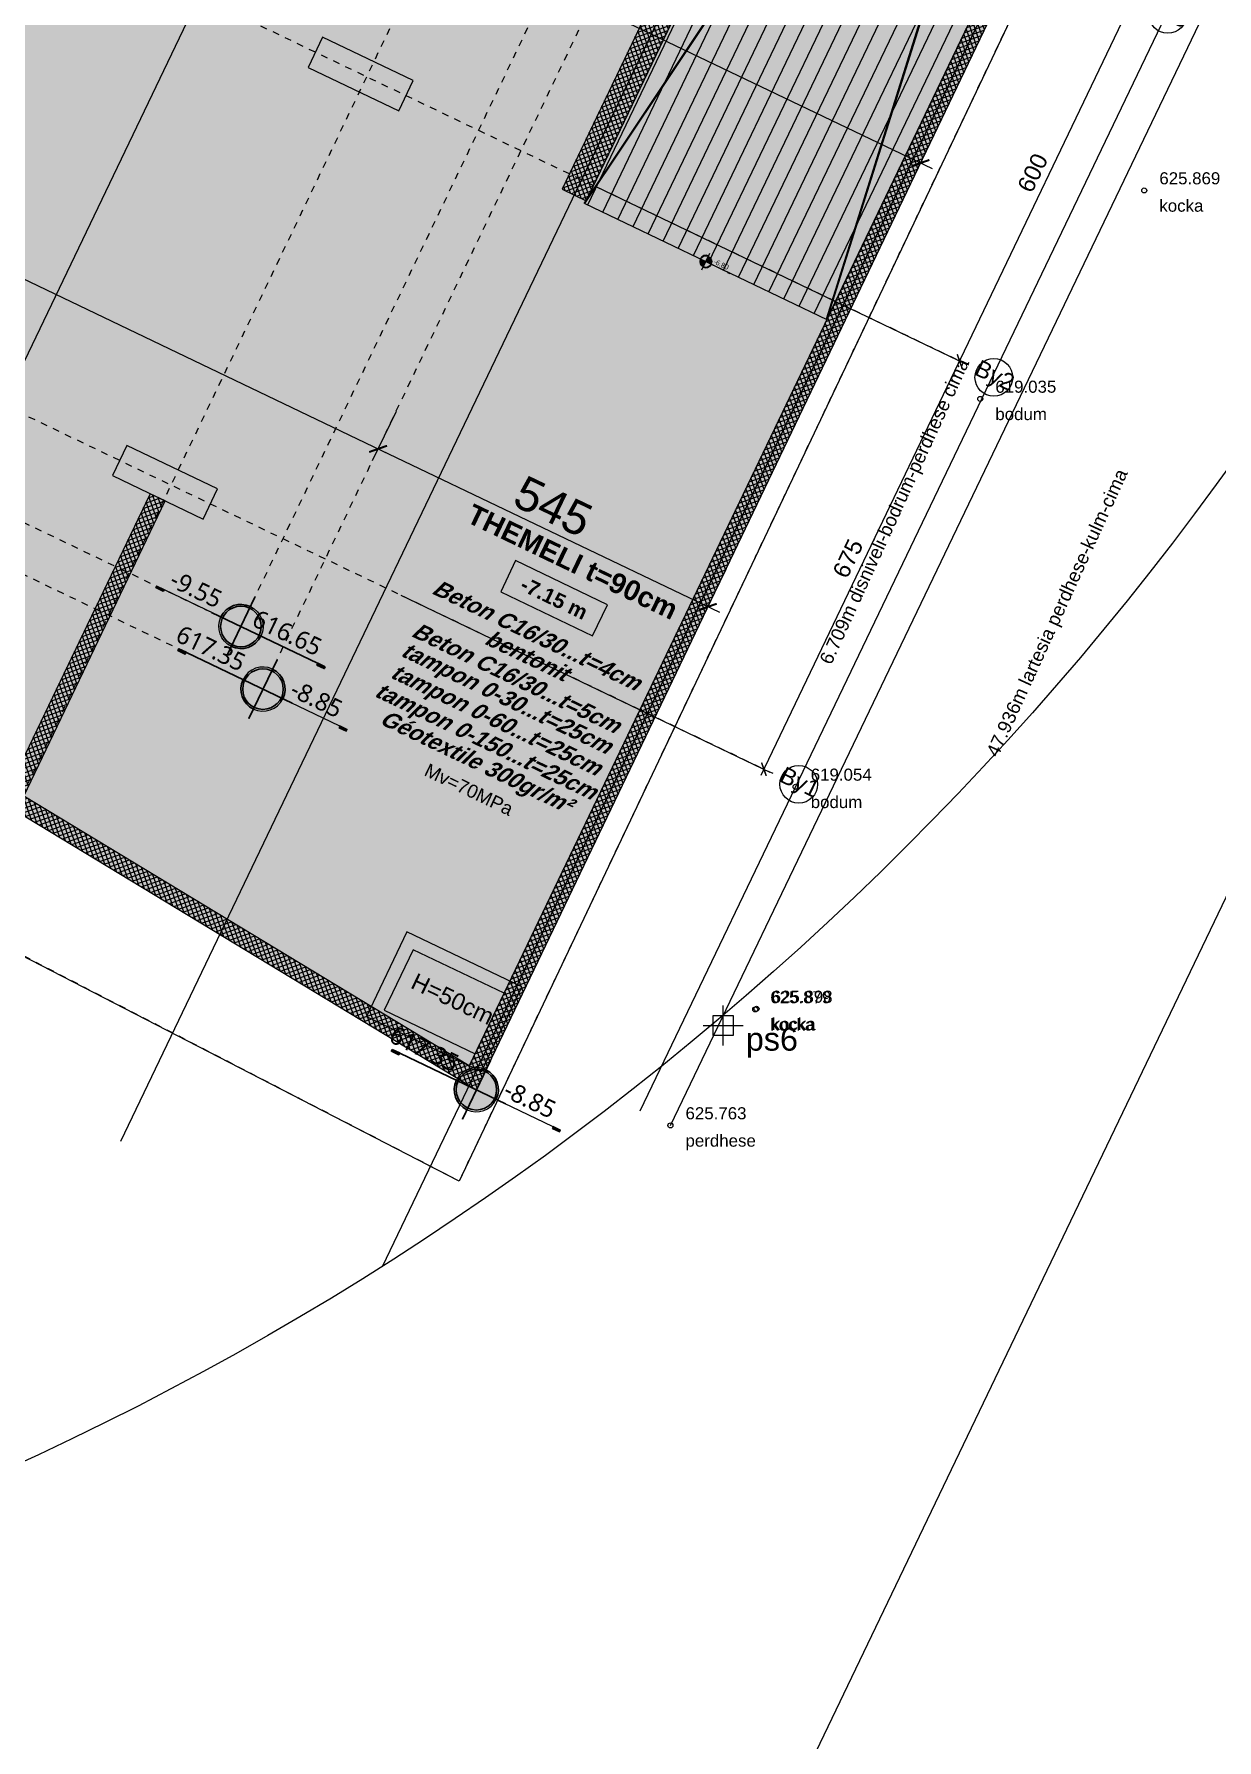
# Model space of a CAD drawing. Header units: metres. Extents: x 7511714 to 7511891, y 4693222 to 4693343.
# Drawn here: x 7511848.75 to 7511866.39, y 4693237.02 to 4693262.45 of the extents above; entities that cross this region are included whole.
import ezdxf
from ezdxf.enums import TextEntityAlignment as Align

# ---------------------------------------------------------------- set-up
doc = ezdxf.new("R2010")
doc.units = ezdxf.units.M
for name, pattern in [('23486-A01$0${ Chain Double-Dash }', [0]), ('AXES', [2, 1.25, -0.25, 0.25, -0.25]), ('CACHE', [0.375, 0.25, -0.125]), ('CONTINU', [0]), ('Dot & Dashed', [335.13888120651256, 158.749999999965, -88.19444444442497, 0, -88.19443676212254]), ('DXK_LINE_DOT1', [1.8814, 0.9407, -0.9407])]:
    doc.linetypes.add(name, pattern=pattern)
doc.layers.get('0').update_dxf_attribs({"lineweight": 0})
doc.layers.get('Defpoints').update_dxf_attribs({"lineweight": 0})
doc.layers.add('APSL @ 1', color=164, linetype='Continuous')
for name, color, linetype, lineweight in [('ARMINF', 1, 'Continuous', 0), ('AXES', 10, 'AXES', 0), ('BETON CACHE', 4, 'CACHE', 0), ('BETON COUPE', 3, 'CONTINU', 0), ('BETON HACHURE', 252, 'Continuous', 0), ('BETON TRAME', 254, 'Continuous', 0), ('BORD', 5, 'Continuous', 0), ('COTE 50ème', 1, 'Continuous', 0), ('COTE 50ème @ 1', 1, 'Continuous', 0), ('FOND DE FOUILLE', 7, 'Continuous', 0), ('HORS GEL', 106, 'CACHE', 0), ('Matjet', 210, 'Continuous', 0), ('matjet e reja', 5, 'Continuous', 0), ('New_2D Drafting - General_Pen_No__4', 251, 'Continuous', 0), ('NIVEAU', 170, 'Continuous', 0), ('OMBRE', 253, 'Continuous', 0), ('parcela', 7, 'Continuous', 0), ('perdhesa cima', 10, 'AXES', 0), ('Puset fekali', 30, 'Continuous', 0), ('rampa', 252, 'Continuous', 0), ('rrjet', 7, 'Continuous', 0), ('TALUS', 2, 'Continuous', 0), ('TALUS TRAME 2', 254, 'Continuous', 0), ('TEXTE', 7, 'Continuous', 0)]:
    doc.layers.add(name, color=color, linetype=linetype, lineweight=lineweight)
doc.styles.add('Arial', font='arialbd.ttf', dxfattribs={"height": 12.5})
doc.styles.add('FA_Trebuchet 2.2 mm (cursiva-b.a)', font='trebucit.ttf', dxfattribs={"height": 2.2})
doc.styles.add('FN_TEXT_1.50', font='arial.ttf', dxfattribs={"height": 10})
doc.styles.add('RS_TEXT_1.10', font='arial.ttf', dxfattribs={"height": 2.5})
doc.styles.add('RS_TEXT_1.50', font='arial.ttf', dxfattribs={"height": 12.5})
doc.styles.add('RS_TXT_100', font='arial.ttf', dxfattribs={"height": 25})
doc.styles.add('SMA_TEXT_1.200', font='arial.ttf', dxfattribs={"height": 50})
doc.styles.get("Standard").update_dxf_attribs({"font": 'arial.ttf'})
doc.styles.add('style2', font='arialbd.ttf', dxfattribs={"height": 20})
doc.dimstyles.new('RS_100CM_LINEAIRE', dxfattribs={"dimscale": 10, "dimtxt": 25, "dimasz": 1.5, "dimexe": 1, "dimexo": 2.5, "dimgap": 1, "dimtad": 1, "dimdec": 1, "dimrnd": 0.5, "dimdsep": 46, "dimtxsty": 'RS_TXT_100', "dimblk1": 'ARCHTICK', "dimblk2": 'ARCHTICK', "dimsah": 1, "dimcen": 2.5, "dimdle": 1, "dimclrt": 4, "dimadec": 0, "dimazin": 2, "dimtfac": 1, "dimtdec": 1, "dimtix": 1, "dimtmove": 2, "dimatfit": 3, "dimfxl": 1, "dimtolj": 1, "dimtzin": 0, "dimarcsym": 0})
doc.dimstyles.new('SMA_1.200', dxfattribs={"dimscale": 20, "dimtxt": 50, "dimasz": 1, "dimexe": 1, "dimexo": 2, "dimgap": 0.5, "dimtad": 1, "dimdec": 1, "dimrnd": 0.5, "dimdsep": 46, "dimtxsty": 'SMA_TEXT_1.200', "dimblk": 'ARCHTICK', "dimcen": 10, "dimdle": 1, "dimadec": 0, "dimazin": 2, "dimtfac": 1, "dimtdec": 1, "dimtix": 1, "dimtmove": 2, "dimatfit": 3, "dimfxl": 1, "dimtolj": 1, "dimtzin": 0, "dimarcsym": 0})

# ---------------------------------------------------------------- blocks, each defined once
blk = doc.blocks.new('*U126', base_point=(7511865.302999999, 4693260.117, 625.869))
at = {"layer": 'Matjet', "linetype": 'ByBlock', "lineweight": -2}
blk.add_line((7511865.302999999, 4693260.117, 625.869), (7511865.302999999, 4693260.117, 625.869), dxfattribs=at)
blk.add_circle((7511865.302999999, 4693260.117, 625.869), 0.03749999925, dxfattribs=at)
at = {"layer": 'Matjet', "linetype": 'ByBlock', "char_height": 0.18}
for s, insert, attachment_point in [('625.869', (7511865.528000001, 4693260.296999998, 625.869), 4), ('kocka', (7511865.528000001, 4693259.980096861, 625.869), 1)]:
    blk.add_mtext(s, dxfattribs=dict(at, insert=insert, attachment_point=attachment_point))
blk = doc.blocks.new('*U127', base_point=(7511859.502999999, 4693247.908, 625.879))
at = {"layer": 'Matjet', "linetype": 'ByBlock', "lineweight": -2}
blk.add_line((7511859.502999999, 4693247.908, 625.879), (7511859.502999999, 4693247.908, 625.879), dxfattribs=at)
blk.add_circle((7511859.502999999, 4693247.908, 625.879), 0.03749999925, dxfattribs=at)
at = {"layer": 'Matjet', "linetype": 'ByBlock', "char_height": 0.18}
for s, insert, attachment_point in [('625.879', (7511859.727999999, 4693248.087999999, 625.879), 4), ('kocka', (7511859.727999999, 4693247.771096862, 625.879), 1)]:
    blk.add_mtext(s, dxfattribs=dict(at, insert=insert, attachment_point=attachment_point))
blk = doc.blocks.new('*U128', base_point=(7511859.522999999, 4693247.916, 625.898))
at = {"layer": 'Matjet', "linetype": 'ByBlock', "lineweight": -2}
blk.add_line((7511859.522999999, 4693247.916, 625.898), (7511859.522999999, 4693247.916, 625.898), dxfattribs=at)
blk.add_circle((7511859.522999999, 4693247.916, 625.898), 0.03749999925, dxfattribs=at)
at = {"layer": 'Matjet', "linetype": 'ByBlock', "char_height": 0.18}
for s, insert, attachment_point in [('625.898', (7511859.748, 4693248.096, 625.898), 4), ('kocka', (7511859.748, 4693247.779096862, 625.898), 1)]:
    blk.add_mtext(s, dxfattribs=dict(at, insert=insert, attachment_point=attachment_point))
blk = doc.blocks.new('*U273', base_point=(7511858.239, 4693246.178, 625.763))
at = {"layer": 'matjet e reja', "linetype": 'ByBlock', "lineweight": -2}
blk.add_line((7511858.239, 4693246.178, 625.763), (7511858.239, 4693246.178, 625.763), dxfattribs=at)
blk.add_circle((7511858.239, 4693246.178, 625.763), 0.03749999925, dxfattribs=at)
at = {"layer": 'matjet e reja', "linetype": 'ByBlock', "char_height": 0.18}
for s, insert, attachment_point in [('625.763', (7511858.464, 4693246.358, 625.763), 4), ('perdhese', (7511858.464, 4693246.041035471, 625.763), 1)]:
    blk.add_mtext(s, dxfattribs=dict(at, insert=insert, attachment_point=attachment_point))
blk = doc.blocks.new('*U275', base_point=(7511860.106000001, 4693251.226, 619.0539999999999))
at = {"layer": 'matjet e reja', "linetype": 'ByBlock', "lineweight": -2}
blk.add_line((7511860.106000001, 4693251.226, 619.0539999999999), (7511860.106000001, 4693251.226, 619.0539999999999), dxfattribs=at)
blk.add_circle((7511860.106000001, 4693251.226, 619.0539999999999), 0.03749999925, dxfattribs=at)
at = {"layer": 'matjet e reja', "linetype": 'ByBlock', "char_height": 0.18}
for s, insert, attachment_point in [('619.054', (7511860.330999998, 4693251.405999999, 619.0539999999999), 4), ('bodum', (7511860.330999998, 4693251.089096862, 619.0539999999999), 1)]:
    blk.add_mtext(s, dxfattribs=dict(at, insert=insert, attachment_point=attachment_point))
blk = doc.blocks.new('*U276', base_point=(7511862.857999999, 4693257.009999999, 619.0349999999999))
at = {"layer": 'matjet e reja', "linetype": 'ByBlock', "lineweight": -2}
blk.add_line((7511862.857999999, 4693257.009999999, 619.0349999999999), (7511862.857999999, 4693257.009999999, 619.0349999999999), dxfattribs=at)
blk.add_circle((7511862.857999999, 4693257.009999999, 619.0349999999999), 0.03749999925, dxfattribs=at)
at = {"layer": 'matjet e reja', "linetype": 'ByBlock', "char_height": 0.18}
for s, insert, attachment_point in [('619.035', (7511863.082999999, 4693257.189999999, 619.0349999999999), 4), ('bodum', (7511863.082999999, 4693256.87303547, 619.0349999999999), 1)]:
    blk.add_mtext(s, dxfattribs=dict(at, insert=insert, attachment_point=attachment_point))
blk = doc.blocks.new('*U281', base_point=(7511859.025999999, 4693247.667999999, 625.806))
at = {"layer": 'rrjet', "color": 93, "linetype": 'ByBlock', "lineweight": -2}
for p, q in [((7511859.025999999, 4693247.367999999, 625.806), (7511859.025999999, 4693247.967999998, 625.806)), ((7511858.726, 4693247.667999999, 625.806), (7511859.325999998, 4693247.667999999, 625.806))]:
    blk.add_line(p, q, dxfattribs=at)
at = {"layer": 'rrjet', "color": 93, "linetype": 'ByBlock', "lineweight": -2, "elevation": 625.806}
blk.add_lwpolyline([(7511858.875999998, 4693247.517999998), (7511858.875999998, 4693247.818), (7511859.176, 4693247.818), (7511859.176, 4693247.517999998)], close=True, dxfattribs=at)
at = {"layer": 'rrjet', "linetype": 'ByBlock', "insert": (7511859.363499999, 4693247.63768281, 625.806), "char_height": 0.345, "attachment_point": 1}
blk.add_mtext('{\\fArial|b0|i0|c0|p34;\\C137;\\c8355647;ps6}', dxfattribs=at)
blk = doc.blocks.new('A$Cebd43ce6')
at = {"layer": 'BETON CACHE', "color": 232, "linetype": 'Dot & Dashed', "ltscale": 0.01}
blk.add_lwpolyline([(0, 0), (-1313.238454571285, 39.75275264584343), (-4660.494244752859, 445.5344367861398), (-4259.391150078416, 5326.202943994038), (-610.1144931734743, 5439.72356695043), (-20.71135502445395, 5433.15160192037)], close=True, dxfattribs=at)
at = {"layer": 'COTE 50ème', "ltscale": 0.5}
blk.add_circle((-3905.627959313715, 2250.096767547431), 4550, dxfattribs=at)
blk = doc.blocks.new('AXES_FN')
at = {"color": 0, "linetype": 'Continuous'}
blk.add_circle((0, 15.0000000000291), 15, dxfattribs=at)
at = {"color": 0, "style": 'FN_TEXT_1.50'}
blk.add_attdef('AXES', text='', height=12.5, dxfattribs=at).set_placement((-48.89196793997054, 20.62500000002911), align=Align.MIDDLE_CENTER)
blk = doc.blocks.new('_ArchTick')
at = {"color": 0, "linetype": 'ByBlock', "const_width": 0.15}
blk.add_lwpolyline([(-0.5, -0.5), (0.5, 0.5)], dxfattribs=at)
blk = doc.blocks.new('*D393')
at = {"layer": 'AXES', "color": 0, "linetype": 'Continuous', "lineweight": -2, "ltscale": 0.5, "transparency": 16777216}
for p, q in [((49522.38234461025, -45139.73147724156), (49522.38234461025, -44444.73150440457)), ((48922.31680525103, -44454.73150440456), (49532.38234461025, -44454.73150440457)), ((48922.31680525103, -45129.73147724155), (49532.38234461025, -45129.73147724156))]:
    blk.add_line(p, q, dxfattribs=at)
at = {"layer": 'Defpoints', "color": 0, "linetype": 'Continuous', "ltscale": 0.5, "transparency": 16777216}
for p in [(48897.31680525103, -44454.73150440456), (49522.38234461025, -44454.73150440457), (48897.31680525103, -45129.73147724155)]:
    blk.add_point(p, dxfattribs=at)
at = {"layer": 'AXES', "color": 0, "linetype": 'Continuous', "lineweight": -2, "ltscale": 0.5, "transparency": 16777216, "xscale": 15, "yscale": 15, "zscale": 15}
for p, rotation in [((49522.38234461025, -44454.73150440457), 90), ((49522.38234461025, -45129.73147724156), 270)]:
    blk.add_blockref('_ArchTick', p, dxfattribs=dict(at, rotation=rotation))
at = {"layer": 'AXES', "color": 4, "linetype": 'Continuous', "lineweight": 5, "ltscale": 0.5, "transparency": 16777216, "insert": (49499.61801991721, -44792.23149082305), "char_height": 25, "attachment_point": 5, "rotation": 90, "style": 'RS_TXT_100'}
blk.add_mtext('\\A1;675', dxfattribs=at)
blk = doc.blocks.new('*D394')
at = {"layer": 'AXES', "color": 0, "linetype": 'Continuous', "lineweight": -2, "ltscale": 0.5, "transparency": 16777216}
for p, q in [((48922.31680525103, -43854.73146763714), (49532.38234461025, -43854.73146763715)), ((49522.38234461025, -44464.73150440457), (49522.38234461025, -43844.73146763715)), ((48922.31680525103, -44454.73150440456), (49532.38234461025, -44454.73150440457))]:
    blk.add_line(p, q, dxfattribs=at)
at = {"layer": 'Defpoints', "color": 0, "linetype": 'Continuous', "ltscale": 0.5, "transparency": 16777216}
for p in [(48897.31680525103, -43854.73146763714), (49522.38234461025, -43854.73146763715), (48897.31680525103, -44454.73150440456)]:
    blk.add_point(p, dxfattribs=at)
at = {"layer": 'AXES', "color": 0, "linetype": 'Continuous', "lineweight": -2, "ltscale": 0.5, "transparency": 16777216, "xscale": 15, "yscale": 15, "zscale": 15}
for p, rotation in [((49522.38234461025, -43854.73146763715), 90), ((49522.38234461025, -44454.73150440457), 270)]:
    blk.add_blockref('_ArchTick', p, dxfattribs=dict(at, rotation=rotation))
at = {"layer": 'AXES', "color": 4, "linetype": 'Continuous', "lineweight": 5, "ltscale": 0.5, "transparency": 16777216, "insert": (49499.61801991721, -44154.73148602084), "char_height": 25, "attachment_point": 5, "rotation": 90, "style": 'RS_TXT_100'}
blk.add_mtext('\\A1;600', dxfattribs=at)
blk = doc.blocks.new('Cota de Nivel (planta)')
h = blk.add_hatch(color=256)
h.dxf.hatch_style = 1
h.paths.add_polyline_path([(2.5, 1.110223024625157e-16, 0.4142135623730951), (0, 2.5), (0, 0)])
h.paths.add_polyline_path([(-2.5, 0, 0.4142135623730951), (0, -2.5), (0, 0)])
h = blk.add_hatch(color=256)
h.dxf.hatch_style = 1
h.paths.add_polyline_path([(11.5, -1.387778780781446e-17), (10.50000000000001, 0), (10.50000000000001, -0.25), (11.5, -0.25)])
for p, q in [((0, -4), (0, 4)), ((-4, 0), (11.5, 0))]:
    blk.add_line(p, q)
blk.add_lwpolyline([(11.5, 0), (10.50000000000001, 0), (10.50000000000001, -0.25), (11.5, -0.25)], close=True)
blk.add_circle((0, 0), 2.5)
for start, end in [(90, 180), (270, 0)]:
    blk.add_arc((0, 0), 2.725, start, end)
at = {"style": 'FA_Trebuchet 2.2 mm (cursiva-b.a)', "flags": 8}
blk.add_attdef('NIVEL', text='', height=2.2, dxfattribs=at).set_placement((3.174999999999997, 1.775000000000002), align=Align.MIDDLE_LEFT)
blk = doc.blocks.new('*D406')
at = {"layer": 'Defpoints', "color": 0, "transparency": 16777216}
for p in [(48797.31680525102, -44845.60074571962), (49342.31659359816, -44845.60074571962), (48797.31680525102, -44947.59699043625)]:
    blk.add_point(p, dxfattribs=at)
at = {"layer": 'TALUS', "color": 0, "lineweight": -2, "transparency": 16777216}
for p, q in [((48797.31680525102, -44885.60074571962), (48797.31680525102, -44967.59699043625)), ((49342.31659359816, -44885.60074571962), (49342.31659359816, -44967.59699043625)), ((49362.31659359816, -44947.59699043625), (48777.31680525102, -44947.59699043625))]:
    blk.add_line(p, q, dxfattribs=at)
at = {"layer": 'TALUS', "color": 0, "lineweight": -2, "transparency": 16777216, "xscale": 20, "yscale": 20, "zscale": 20, "rotation": 180}
blk.add_blockref('_ArchTick', (48797.31680525102, -44947.59699043625), dxfattribs=at)
at = {"layer": 'TALUS', "color": 0, "lineweight": -2, "transparency": 16777216, "xscale": 20, "yscale": 20, "zscale": 20}
blk.add_blockref('_ArchTick', (49342.31659359816, -44947.59699043625), dxfattribs=at)
at = {"layer": 'TALUS', "color": 0, "transparency": 16777216, "insert": (49069.81669942458, -44912.17066028618), "char_height": 50, "attachment_point": 5, "style": 'SMA_TEXT_1.200'}
blk.add_mtext('\\A1;545', dxfattribs=at)
blk = doc.blocks.new('*D407')
at = {"layer": 'Defpoints', "color": 0, "transparency": 16777216}
for p in [(46217.31659359817, -44853.48374530181), (48797.31680525102, -44845.60074571962), (46217.31659359817, -44947.59699043625)]:
    blk.add_point(p, dxfattribs=at)
at = {"layer": 'TALUS', "color": 0, "lineweight": -2, "transparency": 16777216}
for p, q in [((46217.31659359817, -44893.48374530181), (46217.31659359817, -44967.59699043625)), ((48797.31680525102, -44885.60074571962), (48797.31680525102, -44967.59699043625)), ((48817.31680525102, -44947.59699043625), (46197.31659359817, -44947.59699043625))]:
    blk.add_line(p, q, dxfattribs=at)
at = {"layer": 'TALUS', "color": 0, "lineweight": -2, "transparency": 16777216, "xscale": 20, "yscale": 20, "zscale": 20, "rotation": 180}
blk.add_blockref('_ArchTick', (46217.31659359817, -44947.59699043625), dxfattribs=at)
at = {"layer": 'TALUS', "color": 0, "lineweight": -2, "transparency": 16777216, "xscale": 20, "yscale": 20, "zscale": 20}
blk.add_blockref('_ArchTick', (48797.31680525102, -44947.59699043625), dxfattribs=at)
at = {"layer": 'TALUS', "color": 0, "transparency": 16777216, "insert": (47507.31669942459, -44912.06834105017), "char_height": 50, "attachment_point": 5, "style": 'SMA_TEXT_1.200'}
blk.add_mtext('\\A1;2580', dxfattribs=at)
blk = doc.blocks.new('*D409')
at = {"layer": 'Defpoints', "color": 0, "transparency": 16777216}
for p in [(47937.31680525102, -44145.60969891462), (49342.31659359816, -44145.60969891462), (47937.31680525102, -44213.89658944999)]:
    blk.add_point(p, dxfattribs=at)
at = {"layer": 'TALUS', "color": 0, "lineweight": -2, "transparency": 16777216}
for p, q in [((47937.31680525102, -44185.60969891462), (47937.31680525102, -44233.89658944999)), ((49342.31659359816, -44185.60969891462), (49342.31659359816, -44233.89658944999)), ((49362.31659359816, -44213.89658944999), (47917.31680525102, -44213.89658944999))]:
    blk.add_line(p, q, dxfattribs=at)
at = {"layer": 'TALUS', "color": 0, "lineweight": -2, "transparency": 16777216, "xscale": 20, "yscale": 20, "zscale": 20, "rotation": 180}
blk.add_blockref('_ArchTick', (47937.31680525102, -44213.89658944999), dxfattribs=at)
at = {"layer": 'TALUS', "color": 0, "lineweight": -2, "transparency": 16777216, "xscale": 20, "yscale": 20, "zscale": 20}
blk.add_blockref('_ArchTick', (49342.31659359816, -44213.89658944999), dxfattribs=at)
at = {"layer": 'TALUS', "color": 0, "transparency": 16777216, "insert": (48639.81669942458, -44178.36794006391), "char_height": 50, "attachment_point": 5, "style": 'SMA_TEXT_1.200'}
blk.add_mtext('\\A1;1405', dxfattribs=at)
blk = doc.blocks.new('*D418')
at = {"layer": 'Defpoints', "color": 0, "transparency": 16777216}
for p in [(48265.18938893528, -42899.73148260597), (48344.44222280991, -42899.73148260597), (48346.81064132419, -45344.73148260597)]:
    blk.add_point(p, dxfattribs=at)
at = {"layer": 'TALUS', "color": 0, "lineweight": -2, "transparency": 16777216}
for p, q in [((48304.44222280991, -42899.73148260597), (48245.18938893528, -42899.73148260597)), ((48265.18938893528, -45364.73148260597), (48265.18938893528, -42879.73148260597)), ((48306.81064132419, -45344.73148260597), (48245.18938893528, -45344.73148260597))]:
    blk.add_line(p, q, dxfattribs=at)
at = {"layer": 'TALUS', "color": 0, "lineweight": -2, "transparency": 16777216, "xscale": 20, "yscale": 20, "zscale": 20}
for p, rotation in [((48265.18938893528, -42899.73148260597), 90), ((48265.18938893528, -45344.73148260597), 270)]:
    blk.add_blockref('_ArchTick', p, dxfattribs=dict(at, rotation=rotation))
at = {"layer": 'TALUS', "color": 0, "transparency": 16777216, "insert": (48229.6607395492, -44122.23148260596), "char_height": 50, "attachment_point": 5, "rotation": 90, "style": 'SMA_TEXT_1.200'}
blk.add_mtext('\\A1;2445', dxfattribs=at)
blk = doc.blocks.new('A$C340691c1')
at = {"layer": 'BETON HACHURE', "true_color": 0x636466, "transparency": 33554585}
h = blk.add_hatch(dxfattribs=at)
h.set_pattern_fill('ANSI37', color=251, scale=50, angle=270, style=0)
h.set_pattern_definition([(315, (-58216.8400916399, 74502.85212336945), (4.419417382415923, 4.419417382415921), []), (45, (-58216.8400916399, 74502.85212336945), (-4.41941738241592, 4.419417382415923), [])])
h.paths.add_polyline_path([(-2720.628170966578, 3000.241066249626), (-2695.628170966585, 3000.241066249626), (-2695.628170966578, 2675.241066249626), (-2720.628170966578, 2675.24106624964)], flags=0)
h.paths.add_polyline_path([(-2720.628170966578, 3000.241066249626), (-2695.628170966585, 3000.241066249626), (-2695.628170966578, 2675.241066249626), (-2720.628170966578, 2675.24106624964)], flags=0)
h.paths.add_polyline_path([(-540.6324638166043, 2860.096752578655), (-540.6281709666073, 2810.096757943043), (-460.6281709666073, 2810.096757943043), (-460.6324638166043, 2860.096752578655)], flags=0)
h.paths.add_polyline_path([(-920.6302367242461, 2860.096752578567), (-920.6302367242461, 2810.096757942956), (-840.6302367242461, 2810.096757942956), (-840.6302367242461, 2860.096752578567)], flags=0)
edge = h.paths.add_edge_path(flags=0)
edge.add_arc((-880.630236724217, 4175.096779741536), 40, 0, 360)
edge = h.paths.add_edge_path(flags=0)
edge.add_arc((-880.6302367242461, 4850.096752578524), 40, 0, 360)
edge = h.paths.add_edge_path(flags=0)
edge.add_arc((-880.6302367242606, 3575.096742974114), 40, 0, 360)
h.paths.add_polyline_path([(-35.62817096657818, 5320.238549746588), (-4224.472317065207, 5320.24106624964), (-4613.76063167776, 583.5373482178402), (-35.62817096657818, 133.9492446580698)])
edge = h.paths.add_edge_path(flags=0)
edge.add_arc((-880.6302367242606, 3575.096742974114), 40, 0, 360)
h.paths.add_polyline_path([(-2095.628170966571, 5295.241066249626), (-2095.628170966571, 4875.096752578524), (-2070.628170966571, 4875.096752578524), (-2070.628170966571, 5295.241066249626), (-500.6215066893492, 5295.241066249626), (-500.6324638166043, 4825.096752578524), (-460.6281709665491, 4825.096752578524), (-460.6281709665491, 5295.241066249626), (-60.62817096657818, 5295.238549746617), (-60.62817096657818, 3565.096742974114), (-460.6281709665491, 3565.096742974114), (-460.6281709665491, 4200.096779741536), (-500.6324638166043, 4200.096779741536), (-500.6324638166043, 3535.096742974114), (-60.62817096657818, 3535.096742974114), (-60.62817096657818, 2790.096752578596), (-500.6324638166043, 2790.096752578596), (-500.6324638166043, 1400.09671581116), (-460.6281709665782, 1400.09671581116), (-460.6281709665709, 2760.096752578596), (-60.62817096657818, 2760.096752578596), (-60.62817096657818, 161.524588839733), (-833.1279593137151, 237.386682786484), (-833.1279593137151, 725.0967525785964), (-858.1279593137151, 725.0967525785964), (-858.1279593137151, 239.84176740564), (-2163.127973426381, 367.9971859111974), (-2163.127973426381, 725.0967525785672), (-2188.127973426381, 725.0967525785672), (-2188.127973426381, 370.4522705303534), (-3375.627959313715, 487.0687885553634), (-3375.627959313715, 725.0967525785672), (-3425.628170966571, 725.0967525785672), (-3425.628170966571, 491.9789785787143), (-4586.829182993511, 606.0128483532026), (-4515.485280736975, 1474.096771240846), (-4205.627959313715, 1474.096771240846), (-4205.627959313715, 1524.096771240846), (-4511.376006254672, 1524.096771240846), (-4411.438452378636, 2740.096752578582), (-4205.627959313715, 2740.096752578582), (-4205.627959313715, 2790.096752578582), (-4407.329168342134, 2790.096752578582), (-4405.479994506233, 2810.096757942956), (-4205.628170966578, 2810.096757942942), (-4205.628170966578, 2860.096757942927), (-4401.576193174187, 2860.096757942942), (-4344.868192445581, 3550.096757942956), (-4205.628170966578, 3550.096757942956), (-4205.628170966578, 3600.096757942956), (-4340.758930798831, 3600.096757942956), (-4295.55690844405, 4150.096794710378), (-4205.628170966578, 4150.096794710378), (-4205.628170966578, 4200.096794710378), (-4291.447633959229, 4200.096794710378), (-4201.442645329989, 5295.241066249626), (-3423.128170966578, 5295.241066249626), (-3423.128170966578, 4875.096757942971), (-3398.128170966578, 4875.096757942971), (-3398.128170966578, 5295.24106624964)], flags=16)
h.paths.add_polyline_path([(-920.6302367242461, 3615.096742974114), (-920.6302367242461, 3535.096742974114), (-840.6302367242461, 3535.096742974114), (-840.6302367242461, 3615.096742974114)], flags=0)
at = {"layer": 'BETON TRAME', "true_color": 0x636466, "transparency": 33554559}
h = blk.add_hatch(color=251, dxfattribs=at)
h.dxf.hatch_style = 1
h.paths.add_polyline_path([(-1640.627959313715, 2050.096767547424), (-1605.627959313715, 2050.096767547424), (-1605.627959313715, 1400.096730780002), (-1640.627959313715, 1400.096730780002), (-1640.627959313715, 1575.096752578582), (-2100.627959313715, 1575.096752578582), (-2100.627959313715, 1400.096730780002), (-2135.627959313715, 1400.096730780002), (-2135.627959313715, 2050.096767547424), (-2100.627959313715, 2050.096767547424), (-2100.627959313715, 1615.096752578582), (-1890.627959313715, 1615.096752578582), (-1890.627959313715, 1945.096752578582), (-1850.627959313715, 1945.096752578582), (-1850.627959313715, 1615.096752578582), (-1640.627959313715, 1615.096752578582)])
h.paths.add_polyline_path([(-770.6279593137151, 725.0967525785964), (-770.6279593137151, 775.0967525785964), (-920.6279593137151, 775.0967525785964), (-920.6279593137151, 725.0967525785964)])
h.paths.add_polyline_path([(-1490.627959313715, 725.0967525785672), (-1490.627959313715, 775.0967525785672), (-1640.627959313715, 775.0967525785672), (-1640.627959313715, 725.0967525785672)])
h.paths.add_polyline_path([(-2100.627973426381, 725.0967525785672), (-2100.627973426381, 775.0967525785672), (-2250.627973426381, 775.0967525785672), (-2250.627973426381, 725.0967525785672)])
h.paths.add_polyline_path([(-2820.628170966564, 725.0967579430144), (-2820.628170966564, 775.0967579430144), (-2970.628170966564, 775.0967579430144), (-2970.628170966564, 725.0967579430144)])
h.paths.add_polyline_path([(-2820.627959313715, 1400.096730780002), (-2820.627959313715, 1450.096730780002), (-2970.627964220548, 1450.096730780002), (-2970.627964220548, 1400.096730780002)])
h.paths.add_polyline_path([(-770.6279593137151, 1400.09671581116), (-770.6279593137151, 1450.09671581116), (-920.6279593137151, 1450.09671581116), (-920.6279593137151, 1400.09671581116)])
h.paths.add_polyline_path([(-770.6279593137151, 2000.096752578582), (-770.6279593137151, 2050.096752578582), (-920.6279593137151, 2050.096752578582), (-920.6279593137151, 2000.096752578582)])
h.paths.add_polyline_path([(-2820.627947041168, 2000.096767547424), (-2820.627947041168, 2050.096767547424), (-2970.627951948001, 2050.096767547424), (-2970.627951948001, 2000.096767547424)])
h.paths.add_polyline_path([(-2820.627723115758, 2740.096757942971), (-2820.627723115758, 2790.096757942971), (-2970.628170966564, 2790.096757942971), (-2970.628170966564, 2740.096757942971)])
h.paths.add_polyline_path([(-920.6279593137151, 2790.096752578596), (-920.6279593137151, 2740.096752578596), (-770.6279593137151, 2740.096752578596), (-770.6279593137151, 2790.096752578596)])
h.paths.add_polyline_path([(-1585.627959313715, 2740.096752578567), (-1585.627959313715, 2790.096752578567), (-1710.627959313715, 2790.096752578567), (-1710.627959313715, 2740.096752578567)])
h.paths.add_polyline_path([(-2030.627959313715, 2740.096752578582), (-2030.627959313715, 2790.096752578582), (-2155.627947041168, 2790.096752578582), (-2155.627947041168, 2740.096752578582)])
h.paths.add_polyline_path([(-2005.627959313715, 2790.096752578567), (-2030.627959313715, 2790.096752578567), (-2030.627959313715, 2285.096752578582), (-2005.627959313715, 2285.096752578582)])
h.paths.add_polyline_path([(-1710.627959313715, 2790.096752578582), (-1735.627959313715, 2790.096752578582), (-1735.627959313715, 2285.096752578582), (-1710.627959313715, 2285.096752578582)])
at = {"layer": 'FOND DE FOUILLE', "true_color": 0xfff4eb, "transparency": 33554508}
h = blk.add_hatch(color=7, dxfattribs=at)
h.dxf.hatch_style = 1
h.paths.add_polyline_path([(-4245.872391308127, 5059.853565706551), (-4224.472317065207, 5320.24106624964), (-35.62817096657818, 5320.241066249648), (-35.62817096650542, 133.9492446580625), (-4613.760631677833, 583.5373482178475), (-4446.38499810236, 2620.096772441982), (-3642.627959313715, 2620.096772441982), (-3642.627959313708, 2188.096752578553), (-3160.628170966564, 2188.096752578553), (-3160.628170966564, 535.0967525785964), (-580.6279593137151, 535.0967525785964), (-580.6279593137733, 2980.096752578596), (-1815.627959313715, 2980.096752578567), (-1815.627959313715, 5065.096752578524)])
at = {"layer": 'New_2D Drafting - General_Pen_No__4', "linetype": 'Continuous', "lineweight": 0, "true_color": 0x636466, "transparency": 33554546}
h = blk.add_hatch(dxfattribs=at)
h.set_pattern_fill('ANSI31', color=251, scale=200, angle=45, style=0)
h.set_pattern_definition([(90, (-58216.8400916399, 74502.85212336945), (-25, 0), [])])
h.paths.add_polyline_path([(-460.6281709665782, 1395.241060885237), (-60.62817096657818, 1395.241060885237), (-60.62817096656363, 2740.096752578596), (-460.6281709665636, 2740.096752578596)])
at = {"layer": 'TALUS TRAME 2', "transparency": 33554559}
h = blk.add_hatch(color=256, dxfattribs=at)
h.dxf.hatch_style = 1
h.paths.add_polyline_path([(-1520.627959313708, 2025.096752578582), (-1520.627959313715, 1455.096752578582), (-2220.627959313708, 1455.096752578582), (-2220.627959313715, 2025.096752578582)])
h.paths.add_polyline_path([(-3480.627959313715, 2845.096757942971), (-2865.627959313708, 2845.096757942971), (-2865.627959313715, 2350.096752578553), (-3480.627959313715, 2350.096752578545)])
h.paths.add_polyline_path([(-2755.628170966571, 4105.096757942956), (-2755.628170966578, 3615.096757942956), (-3455.628170966571, 3615.096757942956), (-3455.628170966571, 4105.096757942949)])
h.paths.add_polyline_path([(-3160.628170966564, 535.0967525785964), (-580.6279593137151, 535.0967525785964), (-580.6279593137151, 2980.096752578596), (-1815.627959313715, 2980.096752578567), (-1815.627959313715, 5065.096752578524), (-4245.441477427485, 5065.096752578524), (-4446.38499810236, 2620.096772441982), (-3642.627959313715, 2620.096772441982), (-3642.627959313708, 2188.096752578553), (-3160.628170966564, 2188.096752578553)])
at = {"layer": 'AXES', "lineweight": 5, "ltscale": 1.3}
for p, q in [((-835.6279593137151, -164.9032447392092), (-835.6279593137151, 2926.687684488992)), ((159.4922222912719, 1425.096730780002), (-4860.627959313715, 1425.096730780002)), ((159.4922222912719, 750.0967579430144), (-4860.627959313715, 750.0967579430144))]:
    blk.add_line(p, q, dxfattribs=at)
at = {"layer": 'BETON CACHE', "color": 242, "linetype": 'DXK_LINE_DOT1', "true_color": 0xcd2027}
blk.add_lwpolyline([(0, 0), (-1313.238454571285, 39.75275264584343), (-4660.494244752859, 445.5344367861398), (-4259.391150078416, 5326.202943994038), (-610.1144931734743, 5439.72356695043), (-20.71135502445395, 5433.15160192037)], close=True, dxfattribs=at)
at = {"layer": 'BETON CACHE', "lineweight": 5, "ltscale": 2}
for points in [[(-3160.628170966564, 2270.096752578553), (-3160.628170966564, 535.0967525785964), (-580.6279593137151, 535.0967525785964), (-580.6279593137151, 2980.096752578596), (-1815.627959313715, 2980.096752578567), (-1815.627959313715, 5065.096752578524), (-4245.441477427485, 5065.096752578524), (-4446.38499810236, 2620.096772441982), (-3560.627959313715, 2620.096772441982)], [(-3090.628170966564, 2270.096752578553), (-3090.628170966564, 605.0967525785964), (-650.6279593137151, 605.0967525785964), (-650.6279593137151, 2910.096752578596), (-1885.627959313715, 2910.096752578567), (-1885.627959313715, 4995.096752578524), (-4251.194461706225, 4995.096752578524), (-4440.632013823619, 2690.096772441982), (-3560.627959313715, 2690.096772441982)]]:
    blk.add_lwpolyline(points, dxfattribs=at)
at = {"layer": 'BETON COUPE', "color": 251, "lineweight": 5, "true_color": 0x636466}
blk.add_lwpolyline([(-35.62817096657818, 5320.238549746588), (-4224.472317065207, 5320.24106624964), (-4613.76063167776, 583.5373482178402), (-35.62817096657818, 133.9492446580698)], close=True, dxfattribs=at)
for points in [[(-500.6324638166043, 2790.096752578596), (-500.6324638166043, 1400.09671581116), (-460.6281709665782, 1400.09671581116), (-460.6281709665709, 2760.096752578596)], [(-60.62817096657818, 2760.096752578596), (-60.62817096657818, 161.524588839733), (-833.1279593137151, 237.386682786484), (-833.1279593137151, 725.0967525785964), (-858.1279593137151, 725.0967525785964), (-858.1279593137151, 239.84176740564), (-2163.127973426381, 367.9971859111974), (-2163.127973426381, 725.0967525785672), (-2188.127973426381, 725.0967525785672), (-2188.127973426381, 370.4522705303534), (-3375.627959313715, 487.0687885553634)]]:
    blk.add_lwpolyline(points, dxfattribs=at)
at = {"layer": 'BETON COUPE', "color": 251, "true_color": 0x636466}
blk.add_lwpolyline([(-460.6281709665782, 1395.241060885222), (-260.6281709665782, 2795.30376051004), (-60.62817096657818, 1395.241060885222)], dxfattribs=at)
for points in [[(-770.6279593137151, 1400.09671581116), (-770.6279593137151, 1450.09671581116), (-920.6279593137151, 1450.09671581116), (-920.6279593137151, 1400.09671581116)], [(-770.6279593137151, 725.0967525785964), (-770.6279593137151, 775.0967525785964), (-920.6279593137151, 775.0967525785964), (-920.6279593137151, 725.0967525785964)]]:
    blk.add_lwpolyline(points, close=True, dxfattribs=at)
at = {"layer": 'BETON COUPE', "color": 251, "lineweight": 5, "ltscale": 0.5, "true_color": 0x636466}
for points in [[(-230.6281709665782, 161.524588839733), (-40.62817096657818, 161.524588839733), (-40.62817096657818, 301.524588839733), (-230.6281709665782, 301.524588839733)], [(-210.6281709665782, 181.524588839733), (-60.62817096657818, 181.524588839733), (-60.62817096657818, 281.524588839733), (-210.6281709665782, 281.524588839733)]]:
    blk.add_lwpolyline(points, close=True, dxfattribs=at)
at = {"layer": 'BORD', "color": 251, "true_color": 0x636466}
for points in [[(-35.62817096657091, 133.9492446580552), (-35.62817096657818, 5320.238549746588), (-4224.472317065207, 5320.24106624964), (-4613.76063167776, 583.5373482178402)], [(-460.6281709665782, 1395.241060885237), (-60.62817096657818, 1395.241060885237), (-60.62817096656363, 2740.096752578596), (-460.6281709665636, 2740.096752578596)]]:
    blk.add_lwpolyline(points, close=True, dxfattribs=at)
at = {"layer": 'HORS GEL', "linetype": '23486-A01$0${ Chain Double-Dash }', "ltscale": 1.2}
for p, q in [((-480.6303173916458, 5565.096755260747), (-480.6303173915949, -164.8985811987077)), ((-48.12817096657818, 5565.096755260747), (-48.12817096652725, -164.8985811987077))]:
    blk.add_line(p, q, dxfattribs=at)
at = {"layer": 'NIVEAU'}
blk.add_lwpolyline([(-323.7157563217916, 819.1973500894965), (-171.7587726661004, 819.1973500894965), (-171.7587726661004, 870.6145620914758), (-323.7157563217916, 870.6145620914758)], close=True, dxfattribs=at)
at = {"layer": 'OMBRE', "color": 251, "true_color": 0x636466}
for points in [[(-68.62817096658546, 281.524588839733), (-68.62817096658546, 189.524588839733), (-90.33048974895064, 211.2269076220691)], [(-68.62817096658546, 189.524588839733), (-90.33048974895064, 211.2269076220691), (-210.6281709665782, 189.524588839733)]]:
    blk.add_solid(points, dxfattribs=at)
at = {"layer": 'APSL @ 1'}
ref = blk.add_blockref('Cota de Nivel (planta)', (-650.6279593138534, 605.0967525786255), dxfattribs=dict(at, xscale=12.096, yscale=12.096, zscale=12.096))
ref.add_attrib('NIVEL', '616.65', dxfattribs={"layer": '0', "color": 0, "height": 26.61119999999999, "style": 'FA_Trebuchet 2.2 mm (cursiva-b.a)'}).set_placement((-638.3863593138958, 626.5671525786383), align=Align.MIDDLE_LEFT)
ref = blk.add_blockref('Cota de Nivel (planta)', (-580.6279593138534, 535.0967525786036), dxfattribs=dict(at, xscale=-12.096, yscale=12.096, zscale=12.096))
ref.add_attrib('NIVEL', '617.35', dxfattribs={"layer": '0', "color": 0, "height": 26.61119999999999, "style": 'FA_Trebuchet 2.2 mm (cursiva-b.a)'}).set_placement((-731.0865193138161, 556.5671525786165), align=Align.MIDDLE_LEFT)
ref = blk.add_blockref('Cota de Nivel (planta)', (-35.6281709667237, 133.9492446580625), dxfattribs=dict(at, xscale=-12.096, yscale=12.096, zscale=12.096))
ref.add_attrib('NIVEL', '617.35', dxfattribs={"layer": '0', "color": 0, "height": 26.61119999999999, "style": 'FA_Trebuchet 2.2 mm (cursiva-b.a)'}).set_placement((-186.0867309666792, 155.4196446580754), align=Align.MIDDLE_LEFT)
at = {"layer": 'AXES', "color": 251, "linetype": 'ByBlock', "true_color": 0x636466}
ref = blk.add_blockref('AXES_FN', (172.9520367465593, 2025.096767547424), dxfattribs=dict(at, xscale=1.875, yscale=1.875, zscale=1.875, rotation=270))
ref.add_attrib('AXES', 'By3', dxfattribs={"layer": '0', "color": 0, "height": 24.75, "style": 'RS_TEXT_1.50'}).set_placement((201.0770367465593, 2025.096767547424), align=Align.MIDDLE)
ref = blk.add_blockref('AXES_FN', (172.9520381677285, 1425.096730780002), dxfattribs=dict(at, xscale=1.875, yscale=1.875, zscale=1.875, rotation=270))
ref.add_attrib('AXES', 'By2', dxfattribs={"layer": '0', "color": 0, "height": 24.75, "style": 'RS_TEXT_1.50'}).set_placement((201.0770381677285, 1425.096730780002), align=Align.MIDDLE)
ref = blk.add_blockref('AXES_FN', (172.8952367885358, 752.2694993441401), dxfattribs=dict(at, xscale=1.875, yscale=1.875, zscale=1.875, rotation=270))
ref.add_attrib('AXES', 'By1', dxfattribs={"layer": '0', "color": 0, "height": 24.75, "style": 'RS_TEXT_1.50'}).set_placement((201.0202367885358, 752.2694993441401), align=Align.MIDDLE)
at = {"layer": 'COTE 50ème @ 1'}
ref = blk.add_blockref('Cota de Nivel (planta)', (-260.6281709665782, 1395.241060885237), dxfattribs=dict(at, xscale=3.456, yscale=3.456, zscale=3.456))
ref.add_attrib('NIVEL', '-6.80', dxfattribs={"layer": '0', "color": 240, "height": 7.603199999999998, "style": 'FA_Trebuchet 2.2 mm (cursiva-b.a)'}).set_placement((-249.6553709665895, 1401.37546088524), align=Align.MIDDLE_LEFT)
ref = blk.add_blockref('Cota de Nivel (planta)', (-650.6279593137588, 605.0967525786255), dxfattribs=dict(at, xscale=-12.096, yscale=12.096, zscale=12.096))
ref.add_attrib('NIVEL', '-9.55', dxfattribs={"layer": '0', "color": 240, "height": 26.61119999999999, "style": 'FA_Trebuchet 2.2 mm (cursiva-b.a)'}).set_placement((-774.9233193137188, 626.5671525786383), align=Align.MIDDLE_LEFT)
ref = blk.add_blockref('Cota de Nivel (planta)', (-580.6279593137588, 535.0967525786036), dxfattribs=dict(at, xscale=12.096, yscale=12.096, zscale=12.096))
ref.add_attrib('NIVEL', '-8.85', dxfattribs={"layer": '0', "color": 240, "height": 26.61119999999999, "style": 'FA_Trebuchet 2.2 mm (cursiva-b.a)'}).set_placement((-542.2231593137985, 556.5671525786165), align=Align.MIDDLE_LEFT)
ref = blk.add_blockref('Cota de Nivel (planta)', (-35.62817096662184, 133.9492446580625), dxfattribs=dict(at, xscale=12.096, yscale=12.096, zscale=12.096))
ref.add_attrib('NIVEL', '-8.85', dxfattribs={"layer": '0', "color": 240, "height": 26.61119999999999, "style": 'FA_Trebuchet 2.2 mm (cursiva-b.a)'}).set_placement((2.776629033338395, 155.4196446580754), align=Align.MIDDLE_LEFT)
at = {"layer": 'ARMINF', "color": 251, "true_color": 0x636466, "insert": (-191.4150779771226, 253.3349829485305), "char_height": 25, "width": 58.96401773533425, "attachment_point": 1, "style": 'RS_TEXT_1.50'}
blk.add_mtext('H=50cm', dxfattribs=at)
at = {"layer": 'NIVEAU', "style": 'style2'}
blk.add_text('THEMELI t=90cm', height=30, dxfattribs=at).set_placement((-246.3058244981803, 905.82483345519), align=Align.MIDDLE)
blk.add_text('-7.15 m', height=22, dxfattribs=at).set_placement((-247.737264493946, 844.9059560904861), align=Align.MIDDLE_CENTER)
at = {"layer": 'NIVEAU', "style": 'Arial', "oblique": 20}
for s, p in [('Beton C16/30...t=4cm', (-247.737264493946, 784.6245313448962)), ('bentonit', (-247.737264493946, 750.989537273017)), ('Beton C16/30...t=5cm', (-247.737264493946, 713.9798863905089)), ('tampon 0-30...t=25cm', (-247.737264493946, 677.0528083431273)), ('tampon 0-60...t=25cm', (-247.737264493946, 641.1479403958365)), ('tampon 0-150...t=25cm', (-247.737264493946, 605.8283502290069)), ('Géotextile 300gr/m²', (-247.737264493946, 572.737488235507))]:
    blk.add_text(s, height=24, dxfattribs=at).set_placement(p, align=Align.MIDDLE)
at = {"layer": 'TEXTE', "style": 'RS_TEXT_1.10'}
blk.add_text('Mv=70MPa', height=20, dxfattribs=at).set_placement((-239.0313274471991, 532.7920849590373), align=Align.MIDDLE_CENTER)
at = {"layer": 'AXES', "color": 251, "linetype": 'Continuous', "lineweight": 5, "ltscale": 0.5, "true_color": 0x636466}
for base, p1, p2, picture, middle in [((144.4375800455164, 2025.096767547417), (-480.6279593137006, 1425.096730780002), (-480.6279593137006, 2025.096767547424), '*D394', (121.673255352478, 1725.09674916372)), ((144.4375800455164, 1425.096730779995), (-480.6279593137006, 750.0967579430144), (-480.6279593137006, 1425.096730780002), '*D393', (121.673255352478, 1087.596744361515))]:
    dim = blk.add_linear_dim(base=base, p1=p1, p2=p2, angle=270, dimstyle='RS_100CM_LINEAIRE', dxfattribs=at)
    dim.commit()
    dim.dimension.update_dxf_attribs({"geometry": picture, "text_midpoint": middle, "insert": (-49377.94476456473, 45879.82823518456)})
at = {"layer": 'TALUS'}
dim = blk.add_linear_dim(base=(-1112.755375629451, 2980.096752578589), p1=(-1031.134123240539, 535.0967525785964), p2=(-1033.502541754817, 2980.096752578589), angle=90, dimstyle='SMA_1.200', dxfattribs=at)
dim.commit()
dim.dimension.update_dxf_attribs({"geometry": '*D418', "text_midpoint": (-1148.284025015528, 1757.596752578604), "insert": (-49377.94476456473, 45879.82823518456)})
for base, p1, p2, picture, middle in [((-1440.627959313715, 1665.93164573457), (-35.62817096657091, 1734.218536269946), (-1440.627959313715, 1734.218536269946), '*D409', (-738.1280651401466, 1701.460295120654)), ((-3160.628170966564, 932.2312447483127), (-580.6279593137151, 1034.227489464945), (-3160.628170966564, 1026.344489882751), '*D407', (-1870.628065140139, 967.7598941343967)), ((-580.6279593137151, 932.2312447483127), (-35.62817096657091, 1034.227489464945), (-580.6279593137151, 1034.227489464945), '*D406', (-308.1280651401466, 967.6575748983814))]:
    dim = blk.add_linear_dim(base=base, p1=p1, p2=p2, dimstyle='SMA_1.200', dxfattribs=at)
    dim.commit()
    dim.dimension.update_dxf_attribs({"geometry": picture, "text_midpoint": middle, "insert": (-49377.94476456473, 45879.82823518456)})

msp = doc.modelspace()

# ---------------------------------------------------------------- linework, layer by layer
at = {"layer": 'parcela', "flags": 128}
msp.add_lwpolyline([(7511814.966000001, 4693269.472999998), (7511839.639999999, 4693311.774), (7511841.452000001, 4693310.975), (7511873.052000001, 4693297.055), (7511878.341, 4693294.453), (7511872.938999998, 4693283.093), (7511869.393999999, 4693275.64), (7511867.393999998, 4693271.280000001), (7511855.089, 4693245.348), (7511843.413, 4693251.371999999), (7511814.966000001, 4693269.472999998)], dxfattribs=at)
at = {"layer": 'perdhesa cima', "color": 5, "linetype": 'ByBlock', "elevation": 625.763, "flags": 128}
msp.add_lwpolyline([(7511857.787493893, 4693246.394673336), (7511880.505493892, 4693293.734673336)], dxfattribs=at)
at = {"layer": 'perdhesa cima', "linetype": 'ByBlock', "elevation": 625.763, "flags": 128}
msp.add_lwpolyline([(7511858.239, 4693246.178), (7511880.957, 4693293.518)], dxfattribs=at)
at = {"layer": 'Puset fekali'}
msp.add_xline((7511874.344999999, 4693265.886, 673.6989999999998), (-0.4326505789399199, -0.9015616875971119), dxfattribs=at)
at = {"layer": 'rampa'}
msp.add_lwpolyline([(7511856.952532687, 4693259.922458443), (7511864.796780705, 4693271.690437425), (7511860.561167521, 4693258.196841268)], dxfattribs=at)

# ---------------------------------------------------------------- block references
at = {"layer": 'Matjet'}
for name, p in [('*U126', (7511865.302999999, 4693260.117, 625.869)), ('*U127', (7511859.502999999, 4693247.908, 625.879)), ('*U128', (7511859.522999999, 4693247.916, 625.898))]:
    msp.add_blockref(name, p, dxfattribs=at)
at = {"layer": 'matjet e reja'}
for name, p in [('*U276', (7511862.857999999, 4693257.009999999, 619.0349999999999)), ('*U275', (7511860.106000001, 4693251.226, 619.0539999999999)), ('*U273', (7511858.239, 4693246.178, 625.763))]:
    msp.add_blockref(name, p, dxfattribs=at)
at = {"layer": 'Puset fekali', "xscale": 0.01, "yscale": 0.01, "zscale": 0.01}
for name, p, rotation in [('A$Cebd43ce6', (7511855.08900155, 4693245.348001346), 334.3967821871004), ('A$C340691c1', (7511855.089001749, 4693245.348001518), 334.3967827565189)]:
    msp.add_blockref(name, p, dxfattribs=dict(at, rotation=rotation))
at = {"layer": 'rrjet'}
msp.add_blockref('*U281', (7511859.025999999, 4693247.667999999, 625.806), dxfattribs=at)

# ---------------------------------------------------------------- texts
at = {"layer": 'perdhesa cima', "color": 5, "linetype": 'ByBlock'}
msp.add_text('6.709m disniveli-bodrum-perdhese cima', height=0.2, rotation=65.46864125930678, dxfattribs=at).set_placement((7511860.635221601, 4693253.032675105))
at = {"layer": 'perdhesa cima'}
msp.add_text('47.936m lartesia perdhese-kulm-cima', height=0.2, rotation=65.46864125930678, dxfattribs=at).set_placement((7511863.120848618, 4693251.655121919))

doc.saveas('drawing.dxf')
